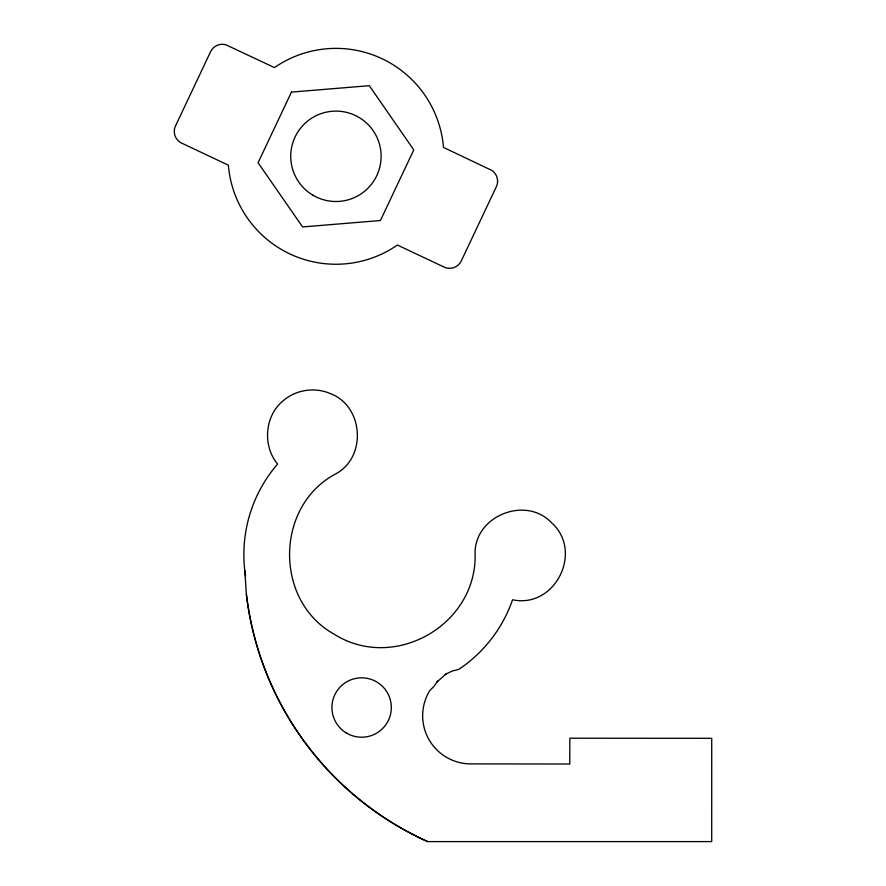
<?xml version="1.0" encoding="UTF-8"?>
<svg xmlns="http://www.w3.org/2000/svg" width="886" height="886" viewBox="0 0 886 886"><rect width="100%" height="100%" fill="white"/><g stroke="black" fill="none" stroke-linecap="round" stroke-linejoin="round"><path stroke-width="1.33" d="M436.798 682.12L446.001 674.024L452.17 671.079L458.782 669.384A138.161 138.161 0 0 0 511.654 602.325L512.54 599.767C555.068 608.937 583.796 551.325 551.491 522.696C526.162 495.695 475.494 515.408 475.073 552.432C478.063 624.586 394.071 672.751 333.457 633.767C273.929 600.154 275.192 505.64 335.894 473.8C367.037 457.01 363.504 405.954 330.356 393.605C315.128 386.883 296.323 389.607 283.62 400.383C264.637 415.301 262.256 445.691 277.606 464.076L276.975 464.785A138.161 138.161 0 0 0 244.835 570.75L246.386 594.395A311.484 311.484 0 0 0 427.672 841.6L711.713 841.6L711.724 738.315L569.82 738.204L569.787 764.02L470.665 763.898A48.154 48.154 0 0 1 429.843 690.449L433.73 686.661L437.673 681.068M446.001 674.024L444.838 674.755M244.835 570.75L245.577 576.121M427.672 841.6A311.518 311.518 0 0 1 246.386 594.395M497.589 181.076L497.578 181.652A12.913 12.913 0 0 1 496.348 186.691L461.285 260.927A12.913 12.913 0 0 1 449.124 268.314L448.549 268.281A12.913 12.913 0 0 1 444.096 267.085L397.393 245.034A107.926 107.926 0 0 1 228.366 165.184L181.154 142.867A12.913 12.913 0 0 1 179.681 141.948L179.216 141.605A12.913 12.913 0 0 1 174.32 130.386L174.376 129.81A12.913 12.913 0 0 1 175.517 125.934L210.58 51.698A12.913 12.913 0 0 1 223.892 44.4L224.468 44.488A12.913 12.913 0 0 1 226.151 44.898L274.472 67.591A107.926 107.926 0 0 1 443.498 147.441L491.708 170.345A12.913 12.913 0 0 1 493.535 171.773L493.945 172.183A12.913 12.913 0 0 1 497.589 181.076M291.45 92.1L258.081 162.736L302.569 226.938L380.415 220.525L413.784 149.889L369.296 85.687L291.45 92.1M346.78 733.231A29.692 29.692 0 0 0 391.324 707.515A29.692 29.692 0 0 0 346.78 681.799A29.692 29.692 0 0 0 346.78 733.231M312.968 195.23A45.186 45.186 0 0 0 381.124 156.733A45.186 45.186 0 0 0 313.699 116.963A45.186 45.186 0 0 0 312.968 195.23"/></g></svg>
